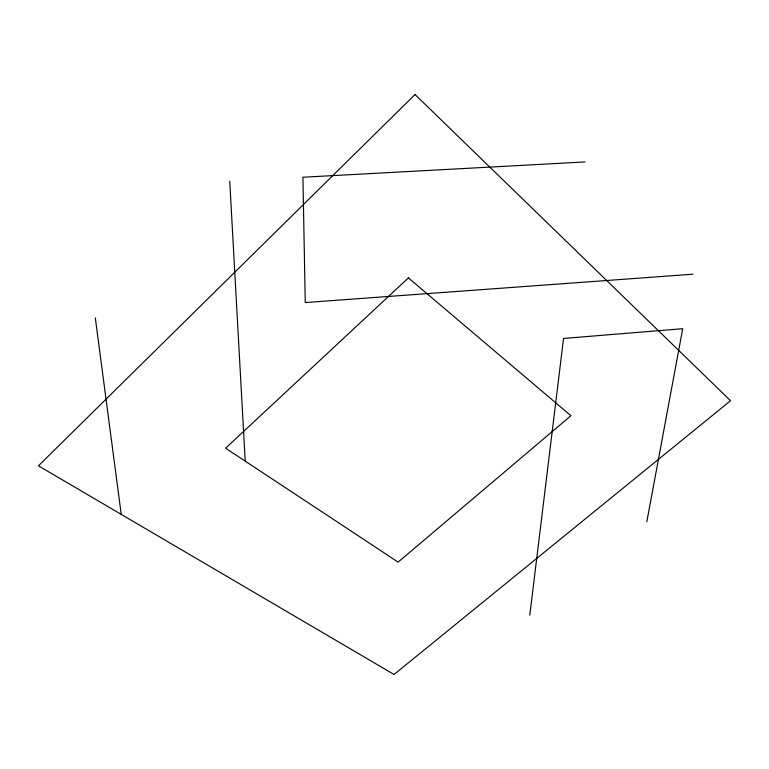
<?xml version="1.0" encoding="UTF-8"?>
<svg xmlns="http://www.w3.org/2000/svg" width="769" height="769" viewBox="0 0 769 769"><rect width="100%" height="100%" fill="white"/><g stroke="black" fill="none" stroke-linecap="round" stroke-linejoin="round"><path stroke-width="1.15" d="M529.812 615.133L563.542 338.456L682.718 328.699L646.835 521.68M692.85 274.197L305.245 302.553L302.928 177.235L585.065 161.942M95.318 317.914L121.233 514.384M229.729 181.196L245.224 461.16M415.02 94.52L38.45 465.812L394.064 674.48L730.55 400.707L415.02 94.52M408.397 277.897L225.605 448.202L398.131 562.12L570.925 415.721L408.397 277.897"/></g></svg>
